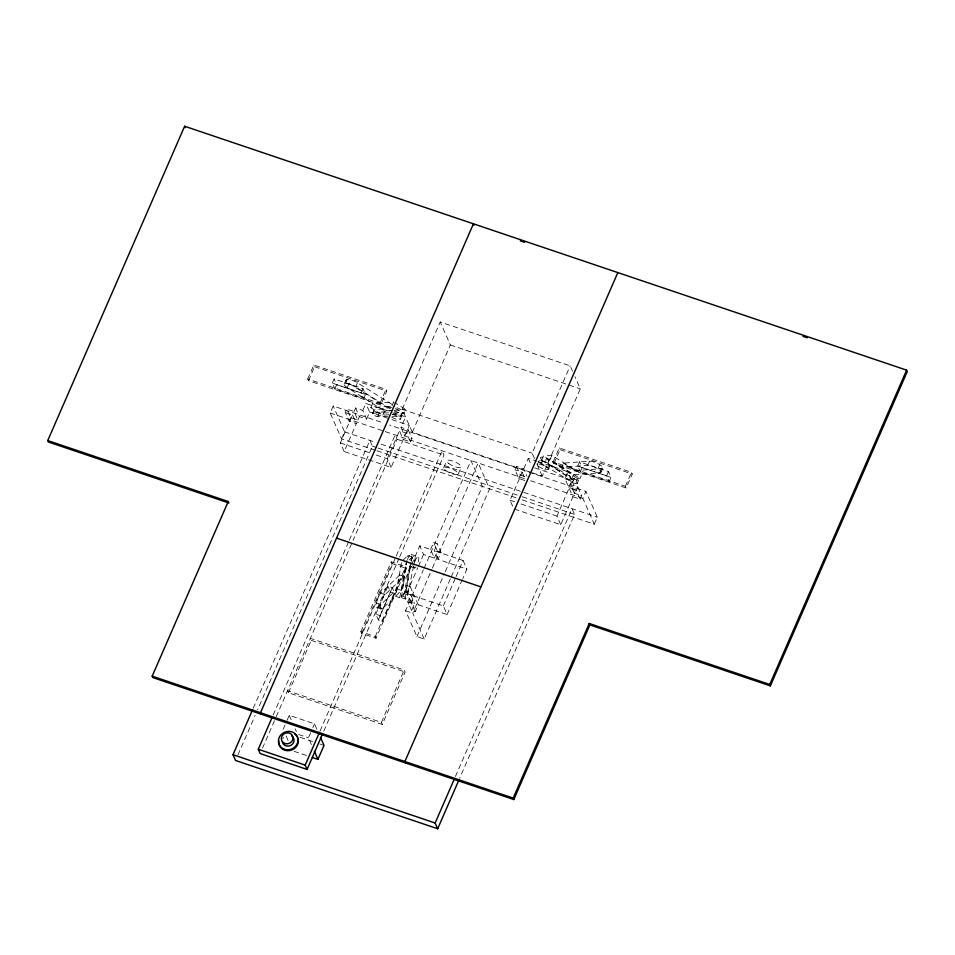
<?xml version="1.0" encoding="UTF-8"?>
<svg xmlns="http://www.w3.org/2000/svg" width="955" height="955" viewBox="0 0 955 955"><rect width="100%" height="100%" fill="white"/><g stroke="black" fill="none" stroke-linecap="round" stroke-linejoin="round"><path stroke-width="0.72" stroke-dasharray="4.78 3.58" d="M409.647 566.387L404.061 593.64A3.175 0.883 -71.3 0 1 402.342 597.591A3.175 0.883 -71.3 0 1 401.625 595.968L406.615 563.605M413.551 566.172L407.678 594.858A3.175 0.883 -71.3 0 1 405.947 598.809A3.175 0.883 -71.3 0 1 405.23 597.185L410.447 563.355M401.482 562.853L395.466 596.254L399.799 597.711L405.887 591.897L411.127 562.853M399.739 575.029L380.759 593.151A7.938 2.22 -71.3 0 0 376.449 603.023A7.938 2.22 -71.3 0 0 378.252 607.094L397.232 588.972L399.739 575.029L404.072 576.498L385.092 594.607A7.938 2.22 -71.3 0 0 380.782 604.491A7.938 2.22 -71.3 0 0 382.573 608.55L401.554 590.441L407.833 555.583L412.166 557.052L411.378 561.409M399.799 597.711L406.078 562.865M410.817 560.645L411.402 557.78A5.957 1.659 -71.3 0 0 410.352 554.485A5.957 1.659 -71.3 0 0 407.152 560.716M413.837 564.739L415.019 558.997L411.402 557.78M307.725 378.98L313.813 365.013L386.011 389.401L386.763 391.12L380.687 405.087L308.489 380.699L307.725 378.98L379.923 403.368L380.687 405.087M308.489 380.699L314.565 366.732L313.813 365.013M332.28 383.122L334.095 378.932L362.984 388.697L365.514 394.439L363.688 398.629L334.811 388.876L332.28 383.122L361.157 392.887L363.688 398.629M334.811 388.876L336.638 384.686L334.095 378.932M375.458 450.294L341.58 438.846L330.179 413.002L333.223 406.018L384.041 423.184M344.158 384.22L345.985 380.03M391.646 410.507L384.638 411.02L347.25 387.623A7.938 2.22 23.5 0 1 345.459 383.564L347.286 379.374A7.938 2.22 23.5 0 1 357.492 382.824L392.386 404.657M347.25 387.623L349.076 383.433A7.938 2.22 23.5 0 1 347.286 379.374M390.559 408.847L355.666 387.014L357.492 382.824M403.261 439.455L410.483 441.89L406.687 433.284L399.465 430.836L403.261 439.455L391.096 467.401L344.17 451.548L356.334 423.602L349.112 421.167L345.316 412.548L346.832 409.05L354.054 411.498L357.85 420.116L350.64 417.669L346.832 409.05M361.157 392.887L362.984 388.697M349.112 421.167L350.64 417.669M341.58 438.846L344.624 431.863L333.223 406.018M344.17 451.548L340.362 442.929L352.538 414.983L345.316 412.548M354.054 411.498L355.582 408L362.793 410.447L366.601 419.054L359.378 416.619L355.582 408M357.85 420.116L359.378 416.619M362.793 410.447L365.837 403.452L389.115 411.319M370.803 407.701L372.629 403.511L393.675 401.983L391.848 406.173L370.803 407.701L382.812 415.21L391.228 414.601M366.601 419.054L369.645 412.071L365.837 403.452M372.366 413.706L373.882 410.22M387.814 416.356L377.691 416.452A3.175 0.895 23.5 0 1 373.608 415.067A3.175 0.895 23.5 0 1 372.892 413.443L374.408 409.958L391.896 407.331M379.923 403.368L386.011 389.401M377.691 416.452L379.207 412.966L392.23 412.835M253.23 708.252L369.883 440.398L372.426 446.152L257.552 709.899M382.812 415.21L386.465 406.83L394.881 406.221M237.914 754.987L255.176 715.355M530.98 472.355L412.321 432.269L402.186 409.289L440.219 321.978L570.171 365.884L572.558 371.292M396.91 407.773A5.957 1.671 23.5 0 1 402.497 410.793A5.957 1.671 23.5 0 1 402.353 412.739L400.837 416.237L389.258 416.344M391.657 417.144A5.957 1.671 23.5 0 0 400.288 419.233L403.332 412.25M392.636 414.494L403.858 413.682L405.684 409.492L394.881 402.735M273.142 715.104L348.73 541.545M349.327 540.184L395.155 434.955L397.053 439.264L353.016 540.387M391.096 467.401L387.3 458.782L399.465 430.836M410.483 441.89L411.999 438.405L404.789 435.969L400.981 427.351L405.553 416.869L394.594 413.169M262.541 748.099L275.637 718.041M276.234 716.668L352.419 541.748M288.434 692.721L311.246 640.339L310.363 638.322L404.216 670.028L405.099 672.045L382.287 724.427L288.434 692.721L287.539 690.704L381.403 722.41L382.287 724.427M404.789 435.969L409.349 425.488L369.645 412.071M406.687 433.284L408.203 429.786L400.981 427.351M412.321 432.269L450.354 344.958L440.219 321.978M283.158 729.286L286.476 721.67M287.037 720.404L289.246 715.319L314.517 723.854L316.893 729.238M311.402 744.554L308.429 737.821L310.638 732.748M312.858 727.662L314.517 723.854M360.823 631.673L391.24 561.827L405.684 566.709L406.448 568.428L376.019 638.274L361.587 633.404L360.823 631.673L375.267 636.555L376.019 638.274M361.587 633.404L392.004 563.557L391.24 561.827M320.068 730.957L395.657 557.398M396.253 556.037L442.081 450.808L443.98 455.117L399.345 557.613M323.757 731.16L398.748 558.973M375.769 614.149L387.933 586.215L392.266 587.671L394.797 593.425L382.633 621.359L378.299 619.902L375.769 614.149L380.102 615.617L382.633 621.359M443.645 467.807L446.689 460.823M380.102 615.617L392.266 587.671M378.299 619.902L390.464 591.957L387.933 586.215M375.267 636.555L405.684 566.709M418.23 604.754L447.107 614.519L443.311 605.9L414.434 596.147L418.23 604.754L415.186 611.749L411.581 610.52L414.625 603.536L411.008 602.319L414.052 595.335L406.83 592.9L403.034 584.281L411.116 565.73M411.689 564.405L419.758 545.866L430.598 549.519L434.394 558.138L423.566 554.485L419.758 545.866M458.257 474.014L461.289 467.031M406.83 592.9L417.801 567.724M418.374 566.399L423.566 554.485M411.008 602.319L407.212 593.7L410.256 586.716L403.034 584.281M411.581 610.52L407.773 601.913L410.817 594.929L407.212 593.7M430.598 549.519L433.642 542.536L437.247 543.753L441.043 552.372L437.999 559.355L466.888 569.12L462.817 578.467M450.342 578.957L424.175 639.026L416.965 636.579L405.553 610.734L423.399 569.777M423.996 568.416L470.958 460.561L482.359 486.417L444.911 572.415M415.186 611.749L411.39 603.13L414.434 596.147M437.999 559.355L434.203 550.749L437.247 543.753M434.394 558.138L437.438 551.154L433.642 542.536M424.175 639.026L412.775 613.17L431.803 569.49M432.4 568.118L478.18 462.996L489.581 488.853L450.939 577.584M416.965 636.579L444.314 573.788M381.403 722.41L404.216 670.028M443.311 605.9L455.523 577.859M456.108 576.522L463.08 560.501L434.203 550.749M447.107 614.519L462.232 579.792M524.796 480.508L518.78 478.479L514.984 469.86L516.5 466.374L523.722 468.81L526.981 476.199M518.78 478.479L520.296 474.993L516.5 466.374M572.928 496.779L580.151 499.214L576.343 490.595L569.132 488.16L572.928 496.779L560.764 524.713L513.826 508.86L510.03 500.241L522.194 472.307L514.984 469.86M523.722 468.81L528.282 458.328L536.495 461.11M534.537 458.591L532.15 453.183L570.171 365.884M537.343 464.584L540.387 457.6M541.652 460.226L543.479 456.036L551.894 455.428L581.893 474.205L580.079 478.395L571.651 479.016L541.652 460.226L550.068 459.618L580.079 478.395M542.703 460.155L541.187 463.653L572.666 482.323A3.175 0.895 23.5 0 0 576.748 483.696A3.175 0.895 23.5 0 0 576.032 482.072L547.502 463.187L549.018 459.701A5.957 1.671 23.5 0 0 541.354 457.111A5.957 1.671 23.5 0 0 542.703 460.155L574.182 478.825A3.175 0.895 23.5 0 0 578.264 480.21A3.175 0.895 23.5 0 0 577.548 478.586L549.018 459.701M532.389 472.821L542.285 476.163L580.306 388.864L574.946 376.7M550.068 459.618L551.894 455.428M548.289 469.239L549.817 465.742M553.196 461.898L559.284 447.931L631.482 472.319L632.246 474.05L626.158 488.017L553.96 463.629L553.196 461.898L625.394 486.298L626.158 488.017M553.96 463.629L560.048 449.662L559.284 447.931M599.704 472.916L601.531 468.726A7.938 2.22 23.5 0 0 599.74 464.655A7.938 2.22 23.5 0 0 589.533 461.205L563.307 463.115L561.48 467.305L587.707 465.395A7.938 2.22 23.5 0 1 597.914 468.845A7.938 2.22 23.5 0 1 599.704 472.916L573.477 474.814L543.479 456.036M580.151 499.214L581.667 495.717L574.444 493.281L575.972 489.784L568.75 487.348L564.954 478.73L567.986 471.746L537.868 461.575M571.651 479.016L575.304 470.624L601.531 468.726M577.751 466.052L579.578 461.862L608.454 471.615L610.985 477.369L609.159 481.559L580.282 471.794L577.751 466.052L606.628 475.805L609.159 481.559M568.75 487.348L571.794 480.365L567.986 471.746M560.764 524.713L556.956 516.094L569.132 488.16M574.444 493.281L570.648 484.663L572.164 481.177L564.954 478.73M572.666 482.323L574.182 478.825M580.282 471.794L582.108 467.604L579.578 461.862M576.032 482.072L577.548 478.586M577.262 483.433L578.79 479.947M576.343 490.595L577.87 487.098L570.648 484.663M587.707 465.395L589.533 461.205M455.392 776.546L572.045 508.693L574.576 514.435L459.701 778.182M522.278 499.895L594.273 524.211L582.872 498.367L585.904 491.383L389.688 425.094M597.914 468.845L599.74 464.655M601.005 472.259L602.832 468.069M606.628 475.805L608.454 471.615M594.273 524.211L597.317 517.228L585.904 491.383M625.394 486.298L631.482 472.319M402.759 560.43L407.833 555.583M409.122 559.952L412.166 557.052M372.892 413.443L391.837 410.602M394.451 410.304L405.684 409.492M393.675 412.823L402.353 412.739M450.354 344.958L580.306 388.864M314.565 366.732L386.763 391.12M560.048 449.662L632.246 474.05M336.638 384.686L365.514 394.439M582.108 467.604L610.985 477.369M402.186 409.289L532.15 453.183M534.824 467.878L571.794 480.365M520.296 474.993L526.312 477.023M330.179 413.002L383.826 431.123M385.235 431.6L524.987 478.813M530.634 480.723L582.872 498.367M397.053 439.264L443.98 455.117M344.624 431.863L375.673 442.356M381.2 444.218L597.317 517.228M372.426 446.152L376.664 447.585M378.073 448.062L520.857 496.29M522.266 496.767L574.576 514.435M376.867 450.772L516.631 497.985M340.362 442.929L370.731 453.183M376.258 455.046L387.3 458.782M510.03 500.241L515.557 502.103M521.072 503.977L556.956 516.094M437.438 551.154L441.043 552.372M411.08 554.342L418.302 556.777A5.957 1.659 -71.3 0 1 417.848 563.116M410.769 566.793L414.386 568.01M392.004 563.557L406.448 568.428M397.232 588.972L405.887 591.897M404.061 593.64L407.678 594.858M390.464 591.957L394.797 593.425M401.625 595.968L405.23 597.185M401.804 597.806L405.409 599.024M407.773 601.913L411.39 603.13M380.759 593.151L385.092 594.607M405.553 610.734L412.775 613.17M376.449 603.023L380.782 604.491M378.252 607.094L382.573 608.55M376.891 607.607L381.224 609.075M311.246 640.339L405.099 672.045M298.605 734.502L308.429 737.821M300.145 737.332L312.786 741.605M319.806 743.981L324.02 745.401M294.068 751.31L306.698 755.572M563.307 463.115L575.304 470.624M395.454 408.43L403.858 413.682M349.076 383.433L386.465 406.83M577.87 487.098L581.667 495.717M572.164 481.177L575.972 489.784M536.913 463.999L542.285 476.163M528.282 458.328L531.541 465.718M522.194 472.307L525.453 479.685M408.203 429.786L411.999 438.405M463.08 560.501L466.888 569.12M352.538 414.983L356.334 423.602M410.256 586.716L414.052 595.335M410.817 594.929L414.625 603.536M289.246 715.319L291.621 720.703M295.179 728.784L296.372 731.482M286.13 736.019L288.506 741.402M282.776 738.788A5.957 5.467 -23.8 0 1 283.551 737.487M411.223 560.454A5.957 1.659 -71.3 0 1 414.685 555.559A5.957 1.659 -71.3 0 1 414.243 561.898M412.417 565.658A5.957 1.659 -71.3 0 1 410.28 565.682M414.828 561.671A5.957 1.659 -71.3 0 1 418.302 556.777M416.022 566.876A5.957 1.659 -71.3 0 1 413.885 565.861M345.459 383.564A7.938 2.22 23.5 0 1 355.666 387.014M394.009 410.865A5.957 1.671 23.5 0 1 401.816 415.747A5.957 1.671 23.5 0 1 393.174 413.646M379.207 412.966A3.175 0.895 23.5 0 1 375.124 411.581A3.175 0.895 23.5 0 1 374.408 409.958M392.493 414.363A5.957 1.671 23.5 0 1 400.288 419.233M540.124 462.912A5.957 1.671 23.5 0 0 549.507 466.076A5.957 1.671 23.5 0 0 543.383 461.265A5.957 1.671 23.5 0 0 540.124 462.912M538.608 466.398A5.957 1.671 23.5 0 0 547.979 469.574A5.957 1.671 23.5 0 0 541.867 464.751A5.957 1.671 23.5 0 0 538.608 466.398M448.373 463.247A7.938 2.22 23.5 0 0 460.883 467.473A7.938 2.22 23.5 0 0 452.73 461.05A7.938 2.22 23.5 0 0 448.373 463.247M445.328 470.23A7.938 2.22 23.5 0 0 457.839 474.456A7.938 2.22 23.5 0 0 449.686 468.034A7.938 2.22 23.5 0 0 445.328 470.23"/><path stroke-width="1.43" d="M47.75 440.565L228.245 501.53L228.878 502.975L48.383 441.998L47.75 440.565L184.637 126.251L906.617 370.146L907.25 371.591L770.363 685.893L589.868 624.916L589.235 623.484L769.73 684.46L770.363 685.893M589.868 624.916L513.814 799.538L152.824 677.584L152.191 676.152L228.245 501.53M459.116 779.555L437.688 828.749L235.527 760.455L232.996 754.713L252.633 709.613M322.563 733.894L307.092 769.42L260.166 753.567L258.268 749.257L271.948 717.826M307.092 769.42L305.194 765.11L319.471 732.318M312.321 757.47L317.931 759.368L324.02 745.401L320.45 737.32M617.825 272.593L404.884 761.517L405.517 762.95M437.688 828.749L435.146 823.007L454.198 779.28M513.814 799.538L513.181 798.105L589.235 623.484M769.73 684.46L906.617 370.146M520.332 240.875L524.534 242.295M803 336.375L807.226 337.795M336.542 538.119L480.938 586.895M152.191 676.152L513.181 798.105M258.268 749.257L305.194 765.11M232.996 754.713L435.146 823.007M474.062 225.249L473.429 223.816L260.488 712.74L261.121 714.173M184.637 126.251L185.27 127.683M314.374 751.287L317.931 759.368M294.582 733.834A9.92 9.108 -23.8 0 1 292.266 749.806A9.92 9.108 -23.8 0 1 278.872 740.793M291.8 736.03A5.957 5.467 -23.8 0 1 291.096 745.246A5.957 5.467 -23.8 0 1 282.358 741.641M284.387 749.341A9.92 9.108 -23.8 0 0 297.912 738.884A9.92 9.108 -23.8 0 0 282.274 733.607A9.92 9.108 -23.8 0 0 284.387 749.341M284.9 743.551A5.957 5.467 -23.8 0 0 293.006 737.284A5.957 5.467 -23.8 0 0 283.635 734.109A5.957 5.467 -23.8 0 0 284.9 743.551"/></g></svg>
